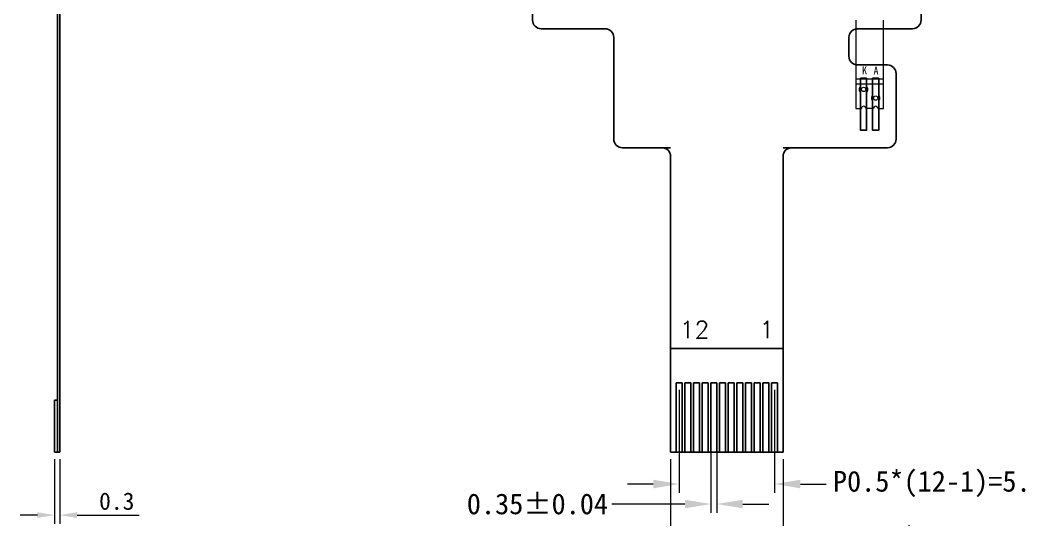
# Model space of a CAD drawing. Header units: millimetres. Extents: x 2479 to 2713, y 2230 to 2386.
# Drawn here: x 2594.5 to 2652.4, y 2282.1 to 2311.1 of the extents above; entities that cross this region are included whole.
import ezdxf

# ---------------------------------------------------------------- set-up
doc = ezdxf.new("R2010")
doc.units = ezdxf.units.MM
doc.linetypes.add('SOLID', pattern=[0])
for name, color, linetype in [('fpc', 40, 'Continuous'), ('LAYER0$C$L0', 2, 'SOLID'), ('OBJ-BEZAL', 3, 'Continuous')]:
    doc.layers.add(name, color=color, linetype=linetype)
doc.styles.get("Standard").update_dxf_attribs({"font": 'txt', "bigfont": 'gbcbig.shx'})
doc.styles.add('STYLE1', font='', dxfattribs={"width": 0.9})
doc.styles.add('宋体', font='')
doc.styles.get('STYLE1').set_extended_font_data('KaiTi_GB2312')
doc.styles.get('宋体').set_extended_font_data('SimSun')
doc.dimstyles.new('标准', dxfattribs={"dimtxt": 1.8, "dimasz": 1.5, "dimexe": 0.5, "dimexo": 0.4, "dimgap": 0.1, "dimtad": 1, "dimzin": 1, "dimdsep": 46, "dimtxsty": '宋体', "dimblk": 'CLOSEDBLANK', "dimcen": 0.09, "dimclrd": 96, "dimclre": 96, "dimclrt": 3, "dimadec": 0, "dimazin": 0, "dimtfac": 1, "dimtofl": 0, "dimtmove": 0, "dimatfit": 1, "dimldrblk": 'CLOSEDBLANK', "dimfxl": 1, "dimtolj": 1, "dimlwd": 0, "dimlwe": 0, "dimarcsym": 0})

# ---------------------------------------------------------------- blocks, each defined once
blk = doc.blocks.new('*D116')
at = {"color": 2, "lineweight": 0}
for p, q in [((2596.479, 2285.657), (2596.479, 2281.913)), ((2596.779, 2285.657), (2596.779, 2281.913)), ((2595.479, 2282.413), (2594.479, 2282.413)), ((2597.779, 2282.413), (2601.357, 2282.413))]:
    blk.add_line(p, q, dxfattribs=at)
at = {"color": 2}
for points in [[(2595.479, 2282.58), (2595.479, 2282.247), (2596.479, 2282.413)], [(2597.779, 2282.58), (2597.779, 2282.247), (2596.779, 2282.413)]]:
    blk.add_solid(points, dxfattribs=at)
at = {"layer": 'Defpoints', "color": 0}
for p in [(2596.479, 2286.057), (2596.779, 2286.057), (2596.779, 2282.413)]:
    blk.add_point(p, dxfattribs=at)
at = {"color": 3, "insert": (2600.068, 2283.213), "char_height": 1, "attachment_point": 5, "style": '宋体'}
blk.add_mtext('\\A1;0.3', dxfattribs=at)
blk = doc.blocks.new('_ClosedBlank')
at = {"color": 0, "linetype": 'ByBlock', "lineweight": -2}
for p, q in [((-1, 0.167), (0, 0)), ((-1, 0.167), (-1, -0.167)), ((0, 0), (-1, -0.167))]:
    blk.add_line(p, q, dxfattribs=at)
blk = doc.blocks.new('*D121')
at = {"color": 4, "lineweight": 0}
for p, q in [((2632.078, 2285.657), (2632.078, 2280.594)), ((2638.578, 2285.657), (2638.578, 2280.594)), ((2630.578, 2281.094), (2629.078, 2281.094)), ((2640.078, 2281.094), (2641.578, 2281.094))]:
    blk.add_line(p, q, dxfattribs=at)
at = {"color": 4}
for points in [[(2630.578, 2281.344), (2630.578, 2280.844), (2632.078, 2281.094)], [(2640.078, 2281.344), (2640.078, 2280.844), (2638.578, 2281.094)]]:
    blk.add_solid(points, dxfattribs=at)
at = {"layer": 'Defpoints', "color": 0}
for p in [(2632.078, 2286.057), (2638.578, 2286.057), (2638.578, 2281.094)]:
    blk.add_point(p, dxfattribs=at)
at = {"color": 4, "insert": (2645.851, 2281.094), "char_height": 1.2, "attachment_point": 5, "style": '宋体'}
blk.add_mtext('\\A1;6.50%%p0.15', dxfattribs=at)
blk = doc.blocks.new('*D122')
at = {"color": 4, "lineweight": 0}
for p, q in [((2634.403, 2289.657), (2634.403, 2282.552)), ((2634.753, 2289.657), (2634.753, 2282.552)), ((2632.903, 2283.052), (2628.679, 2283.052)), ((2636.253, 2283.052), (2637.753, 2283.052))]:
    blk.add_line(p, q, dxfattribs=at)
at = {"color": 4}
for points in [[(2632.903, 2283.302), (2632.903, 2282.802), (2634.403, 2283.052)], [(2636.253, 2283.302), (2636.253, 2282.802), (2634.753, 2283.052)]]:
    blk.add_solid(points, dxfattribs=at)
at = {"layer": 'Defpoints', "color": 0}
for p in [(2634.403, 2290.057), (2634.753, 2290.057), (2634.753, 2283.052)]:
    blk.add_point(p, dxfattribs=at)
at = {"color": 4, "insert": (2624.383, 2283.052), "char_height": 1.2, "attachment_point": 5, "style": '宋体'}
blk.add_mtext('\\A1;0.35%%p0.04', dxfattribs=at)
blk = doc.blocks.new('*D123')
at = {"color": 4, "lineweight": 0}
for p, q in [((2632.578, 2289.657), (2632.578, 2283.71)), ((2638.078, 2289.657), (2638.078, 2283.71)), ((2631.078, 2284.21), (2629.578, 2284.21)), ((2639.578, 2284.21), (2641.078, 2284.21))]:
    blk.add_line(p, q, dxfattribs=at)
at = {"color": 4}
for points in [[(2631.078, 2284.46), (2631.078, 2283.96), (2632.578, 2284.21)], [(2639.578, 2284.46), (2639.578, 2283.96), (2638.078, 2284.21)]]:
    blk.add_solid(points, dxfattribs=at)
at = {"layer": 'Defpoints', "color": 0}
for p in [(2632.578, 2290.057), (2638.078, 2290.057), (2638.078, 2284.21)]:
    blk.add_point(p, dxfattribs=at)
at = {"color": 4, "insert": (2650.031, 2284.21), "char_height": 1.2, "attachment_point": 5, "style": '宋体'}
blk.add_mtext('\\A1;P0.5*(12-1)=5.50%%p0.1', dxfattribs=at)

msp = doc.modelspace()

# ---------------------------------------------------------------- linework, layer by layer
at = {"color": 2, "ltscale": 3.368863}
for p, q in [((2632.403, 2286.057), (2632.403, 2290.057)), ((2632.403, 2290.057), (2632.753, 2290.057)), ((2632.753, 2286.057), (2632.753, 2290.057)), ((2632.903, 2286.057), (2632.903, 2290.057)), ((2632.903, 2290.057), (2633.253, 2290.057)), ((2633.253, 2286.057), (2633.253, 2290.057)), ((2633.403, 2286.057), (2633.403, 2290.057)), ((2633.403, 2290.057), (2633.753, 2290.057)), ((2633.753, 2286.057), (2633.753, 2290.057)), ((2633.903, 2286.057), (2633.903, 2290.057)), ((2633.903, 2290.057), (2634.253, 2290.057)), ((2634.253, 2286.057), (2634.253, 2290.057)), ((2634.403, 2286.057), (2634.403, 2290.057)), ((2634.403, 2290.057), (2634.753, 2290.057)), ((2634.753, 2286.057), (2634.753, 2290.057)), ((2634.903, 2286.057), (2634.903, 2290.057)), ((2634.903, 2290.057), (2635.253, 2290.057)), ((2635.253, 2286.057), (2635.253, 2290.057)), ((2635.403, 2286.057), (2635.403, 2290.057)), ((2635.403, 2290.057), (2635.753, 2290.057)), ((2635.753, 2286.057), (2635.753, 2290.057)), ((2635.903, 2286.057), (2635.903, 2290.057)), ((2635.903, 2290.057), (2636.253, 2290.057)), ((2636.253, 2286.057), (2636.253, 2290.057)), ((2636.403, 2286.057), (2636.403, 2290.057)), ((2636.403, 2290.057), (2636.753, 2290.057)), ((2636.753, 2286.057), (2636.753, 2290.057)), ((2636.903, 2286.057), (2636.903, 2290.057)), ((2636.903, 2290.057), (2637.253, 2290.057)), ((2637.253, 2286.057), (2637.253, 2290.057)), ((2637.403, 2286.057), (2637.403, 2290.057)), ((2637.403, 2290.057), (2637.753, 2290.057)), ((2637.753, 2286.057), (2637.753, 2290.057)), ((2637.903, 2286.057), (2637.903, 2290.057)), ((2637.903, 2290.057), (2638.253, 2290.057)), ((2638.253, 2286.057), (2638.253, 2290.057)), ((2632.403, 2286.057), (2632.753, 2286.057)), ((2632.903, 2286.057), (2633.253, 2286.057)), ((2633.403, 2286.057), (2633.753, 2286.057)), ((2633.903, 2286.057), (2634.253, 2286.057)), ((2634.403, 2286.057), (2634.753, 2286.057)), ((2634.903, 2286.057), (2635.253, 2286.057)), ((2635.403, 2286.057), (2635.753, 2286.057)), ((2635.903, 2286.057), (2636.253, 2286.057)), ((2636.403, 2286.057), (2636.753, 2286.057)), ((2636.903, 2286.057), (2637.253, 2286.057)), ((2637.403, 2286.057), (2637.753, 2286.057)), ((2637.903, 2286.057), (2638.253, 2286.057))]:
    msp.add_line(p, q, dxfattribs=at)
msp.add_line((2596.779, 2286.057), (2596.479, 2286.057))
at = {"color": 32, "ltscale": 3.368863}
msp.add_line((2632.078, 2286.057), (2638.578, 2286.057), dxfattribs=at)
msp.add_lwpolyline([(2596.479, 2289.057), (2596.649, 2289.057), (2596.649, 2286.057), (2596.479, 2286.057)], close=True)
at = {"layer": 'fpc', "lineweight": 5, "ltscale": 2}
for p, q in [((2642.781, 2311.048), (2642.781, 2305.938)), ((2642.781, 2311.048), (2642.781, 2305.938)), ((2642.781, 2311.048), (2642.781, 2308.465)), ((2642.781, 2311.048), (2642.781, 2308.465)), ((2642.781, 2311.048), (2642.781, 2308.465)), ((2642.781, 2311.048), (2642.781, 2308.465)), ((2644.381, 2305.938), (2644.381, 2311.048)), ((2644.381, 2305.938), (2644.381, 2311.048)), ((2644.381, 2308.454), (2644.381, 2311.048)), ((2644.381, 2308.454), (2644.381, 2311.048)), ((2644.381, 2308.454), (2644.381, 2311.048)), ((2644.381, 2308.454), (2644.381, 2311.048)), ((2644.381, 2307.638), (2642.781, 2307.638)), ((2643.056, 2307.638), (2643.056, 2307.216)), ((2643.406, 2307.216), (2643.406, 2307.638)), ((2643.756, 2307.638), (2643.756, 2306.716)), ((2644.106, 2306.716), (2644.106, 2307.638)), ((2644.381, 2307.338), (2642.781, 2307.338)), ((2643.056, 2307.338), (2643.056, 2307.216)), ((2643.406, 2307.216), (2643.406, 2307.338)), ((2643.756, 2307.338), (2643.756, 2306.716)), ((2644.106, 2306.716), (2644.106, 2307.338)), ((2643.056, 2306.859), (2643.056, 2305.938)), ((2643.056, 2306.859), (2643.056, 2305.938)), ((2643.406, 2305.938), (2643.406, 2306.859)), ((2643.406, 2305.938), (2643.406, 2306.859)), ((2642.781, 2305.938), (2643.056, 2305.938)), ((2642.781, 2305.938), (2643.056, 2305.938)), ((2643.056, 2305.938), (2643.106, 2305.938)), ((2643.056, 2305.938), (2643.106, 2305.938)), ((2643.056, 2305.938), (2643.106, 2305.938)), ((2643.056, 2305.938), (2643.106, 2305.938)), ((2643.356, 2305.938), (2643.406, 2305.938)), ((2643.356, 2305.938), (2643.406, 2305.938)), ((2643.356, 2305.938), (2643.406, 2305.938)), ((2643.356, 2305.938), (2643.406, 2305.938)), ((2643.756, 2305.938), (2643.406, 2305.938)), ((2643.756, 2305.938), (2643.406, 2305.938)), ((2643.756, 2305.938), (2643.406, 2305.938)), ((2643.756, 2305.938), (2643.406, 2305.938)), ((2643.756, 2306.359), (2643.756, 2305.938)), ((2643.756, 2306.359), (2643.756, 2305.938)), ((2643.756, 2305.938), (2643.806, 2305.938)), ((2643.756, 2305.938), (2643.806, 2305.938)), ((2643.756, 2305.938), (2643.806, 2305.938)), ((2643.756, 2305.938), (2643.806, 2305.938)), ((2644.056, 2305.938), (2644.106, 2305.938)), ((2644.056, 2305.938), (2644.106, 2305.938)), ((2644.056, 2305.938), (2644.106, 2305.938)), ((2644.056, 2305.938), (2644.106, 2305.938)), ((2644.106, 2305.938), (2644.106, 2306.359)), ((2644.106, 2305.938), (2644.106, 2306.359)), ((2644.106, 2305.938), (2644.381, 2305.938)), ((2644.106, 2305.938), (2644.381, 2305.938))]:
    msp.add_line(p, q, dxfattribs=at)
for centre in [(2643.231, 2307.038), (2643.231, 2307.038), (2643.931, 2306.538), (2643.931, 2306.538)]:
    msp.add_circle(centre, 0.125, dxfattribs=at)
for centre, radius, start, end in [((2643.231, 2307.038), 0.25, 134.427, 225.573), ((2643.231, 2307.038), 0.25, 134.427, 225.573), ((2643.231, 2307.038), 0.25, 314.427, 45.573), ((2643.231, 2307.038), 0.25, 314.427, 45.573), ((2643.931, 2306.538), 0.25, 134.427, 225.573), ((2643.931, 2306.538), 0.25, 134.427, 225.573), ((2643.931, 2306.538), 0.25, 314.427, 45.573), ((2643.931, 2306.538), 0.25, 314.427, 45.573), ((2643.231, 2305.938), 0.125, 0, 180), ((2643.231, 2305.938), 0.125, 0, 180), ((2643.231, 2305.938), 0.125, 0, 180), ((2643.231, 2305.938), 0.125, 0, 180), ((2643.931, 2305.938), 0.125, 0, 180), ((2643.931, 2305.938), 0.125, 0, 180), ((2643.931, 2305.938), 0.125, 0, 180), ((2643.931, 2305.938), 0.125, 0, 180)]:
    msp.add_arc(centre, radius, start, end, dxfattribs=at)
at = {"layer": 'LAYER0$C$L0'}
for p, q in [((2624.098, 2312.527), (2624.098, 2311.05)), ((2624.098, 2312.527), (2624.098, 2311.05)), ((2624.098, 2312.527), (2624.098, 2311.05)), ((2646.558, 2312.527), (2646.558, 2311.05)), ((2646.558, 2312.527), (2646.558, 2311.05)), ((2646.558, 2312.527), (2646.558, 2311.05)), ((2628.295, 2310.55), (2624.598, 2310.55)), ((2628.295, 2310.55), (2624.598, 2310.55)), ((2628.295, 2310.55), (2624.598, 2310.55)), ((2646.058, 2310.55), (2642.885, 2310.55)), ((2646.058, 2310.55), (2642.885, 2310.55)), ((2646.058, 2310.55), (2642.885, 2310.55)), ((2628.795, 2308.787), (2628.795, 2310.05)), ((2628.795, 2304.166), (2628.795, 2310.05)), ((2628.795, 2304.166), (2628.795, 2310.05)), ((2642.385, 2310.05), (2642.385, 2308.954)), ((2642.385, 2310.05), (2642.385, 2308.954)), ((2642.385, 2310.05), (2642.385, 2308.954)), ((2642.885, 2308.454), (2644.612, 2308.454)), ((2642.885, 2308.454), (2644.612, 2308.454)), ((2642.885, 2308.454), (2644.612, 2308.454)), ((2645.112, 2307.954), (2645.112, 2304.34)), ((2645.112, 2307.954), (2645.112, 2304.166)), ((2645.112, 2307.954), (2645.112, 2304.166)), ((2645.112, 2304.34), (2645.112, 2304.166)), ((2629.295, 2303.666), (2632.078, 2303.666)), ((2629.295, 2303.666), (2631.578, 2303.666)), ((2638.578, 2303.666), (2644.612, 2303.666)), ((2639.078, 2303.666), (2644.612, 2303.666)), ((2632.078, 2286.057), (2632.078, 2303.166)), ((2638.578, 2286.057), (2638.578, 2303.166)), ((2632.078, 2286.057), (2632.078, 2294.057)), ((2638.578, 2286.057), (2638.578, 2294.057)), ((2632.078, 2286.057), (2632.078, 2292.057)), ((2632.078, 2292.057), (2638.578, 2292.057)), ((2638.578, 2292.057), (2638.578, 2286.057)), ((2632.078, 2286.057), (2638.578, 2286.057)), ((2638.578, 2286.057), (2632.078, 2286.057)), ((2632.078, 2286.057), (2638.578, 2286.057)), ((2632.403, 2286.057), (2632.753, 2286.057)), ((2632.403, 2286.057), (2632.753, 2286.057)), ((2632.903, 2286.057), (2633.253, 2286.057)), ((2632.903, 2286.057), (2633.253, 2286.057)), ((2633.403, 2286.057), (2633.753, 2286.057)), ((2633.403, 2286.057), (2633.753, 2286.057)), ((2633.903, 2286.057), (2634.253, 2286.057)), ((2633.903, 2286.057), (2634.253, 2286.057)), ((2634.403, 2286.057), (2634.753, 2286.057)), ((2634.403, 2286.057), (2634.753, 2286.057)), ((2634.903, 2286.057), (2635.253, 2286.057)), ((2634.903, 2286.057), (2635.253, 2286.057)), ((2635.403, 2286.057), (2635.753, 2286.057)), ((2635.403, 2286.057), (2635.753, 2286.057)), ((2635.903, 2286.057), (2636.253, 2286.057)), ((2635.903, 2286.057), (2636.253, 2286.057)), ((2636.403, 2286.057), (2636.753, 2286.057)), ((2636.403, 2286.057), (2636.753, 2286.057)), ((2636.903, 2286.057), (2637.253, 2286.057)), ((2636.903, 2286.057), (2637.253, 2286.057)), ((2637.403, 2286.057), (2637.753, 2286.057)), ((2637.403, 2286.057), (2637.753, 2286.057)), ((2637.903, 2286.057), (2638.253, 2286.057)), ((2637.903, 2286.057), (2638.253, 2286.057))]:
    msp.add_line(p, q, dxfattribs=at)
for points in [[(2643.406, 2307.682), (2643.056, 2307.682), (2643.056, 2304.682), (2643.406, 2304.682)], [(2644.106, 2307.682), (2643.756, 2307.682), (2643.756, 2304.682), (2644.106, 2304.682)]]:
    msp.add_lwpolyline(points, close=True, dxfattribs=at)
for centre, start, end in [((2624.598, 2311.05), 180, 270), ((2624.598, 2311.05), 180, 270), ((2624.598, 2311.05), 180, 270), ((2646.058, 2311.05), 270, 0), ((2646.058, 2311.05), 270, 0), ((2646.058, 2311.05), 270, 0), ((2628.295, 2310.05), 0, 90), ((2628.295, 2310.05), 0, 90), ((2628.295, 2310.05), 0, 90), ((2642.885, 2310.05), 90, 180), ((2642.885, 2310.05), 90, 180), ((2642.885, 2310.05), 90, 180), ((2642.885, 2308.954), 180, 270), ((2642.885, 2308.954), 180, 270), ((2642.885, 2308.954), 180, 270), ((2644.612, 2307.954), 0, 90), ((2644.612, 2307.954), 0, 90), ((2644.612, 2307.954), 0, 90), ((2629.295, 2304.166), 180, 270), ((2629.295, 2304.166), 180, 270), ((2644.612, 2304.166), 270, 0), ((2644.612, 2304.166), 270, 0), ((2644.612, 2304.166), 270, 0), ((2631.578, 2303.166), 0, 90), ((2639.078, 2303.166), 90, 180)]:
    msp.add_arc(centre, 0.5, start, end, dxfattribs=at)
at = {"layer": 'OBJ-BEZAL', "color": 30}
for p, q in [((2596.649, 2289.057), (2596.649, 2312.077)), ((2596.779, 2312.077), (2596.779, 2286.057))]:
    msp.add_line(p, q, dxfattribs=at)

# ---------------------------------------------------------------- texts
at = {"char_height": 1, "width": 2.16736, "attachment_point": 1}
for s, insert in [('12', (2632.601, 2293.64)), ('1', (2637.212, 2293.64))]:
    msp.add_mtext(s, dxfattribs=dict(at, insert=insert))
at = {"layer": 'fpc', "lineweight": 5, "ltscale": 2, "style": 'STYLE1', "width": 0.9}
for s, p in [('K', (2643.145, 2307.906)), ('A', (2643.807, 2307.893))]:
    msp.add_text(s, height=0.464, dxfattribs=at).set_placement(p)

# ---------------------------------------------------------------- dimensions: what is measured, and where the dimension line sits
at = {"color": 4}
for base, p1, p2, text, picture, middle in [((2634.753, 2283.052), (2634.403, 2290.057), (2634.753, 2290.057), '<>%%p0.04', '*D122', (2624.383, 2283.052)), ((2638.078, 2284.21), (2632.578, 2290.057), (2638.078, 2290.057), 'P0.5*(12-1)=<>%%p0.1', '*D123', (2650.031, 2284.21)), ((2638.578, 2281.094), (2632.078, 2286.057), (2638.578, 2286.057), '<>%%p0.15', '*D121', (2645.851, 2281.094))]:
    dim = msp.add_linear_dim(base=base, p1=p1, p2=p2, text=text, dimstyle='标准', override={"dimtxt": 1.2, "dimtad": 0, "dimsah": 1, "dimclrd": 4, "dimclre": 4, "dimclrt": 4, "dimtix": 1}, dxfattribs=at)
    dim.commit()
    dim.dimension.update_dxf_attribs({"geometry": picture, "text_midpoint": middle, "dimtype": 160})
dim = msp.add_linear_dim(base=(2596.779, 2282.413), p1=(2596.479, 2286.057), p2=(2596.779, 2286.057), dimstyle='标准', override={"dimtxt": 1, "dimasz": 1, "dimgap": 0.3, "dimdec": 1, "dimsah": 1, "dimclrd": 2, "dimclre": 2})
dim.commit()
dim.dimension.update_dxf_attribs({"geometry": '*D116', "text_midpoint": (2600.068, 2283.213)})

doc.saveas('drawing.dxf')
